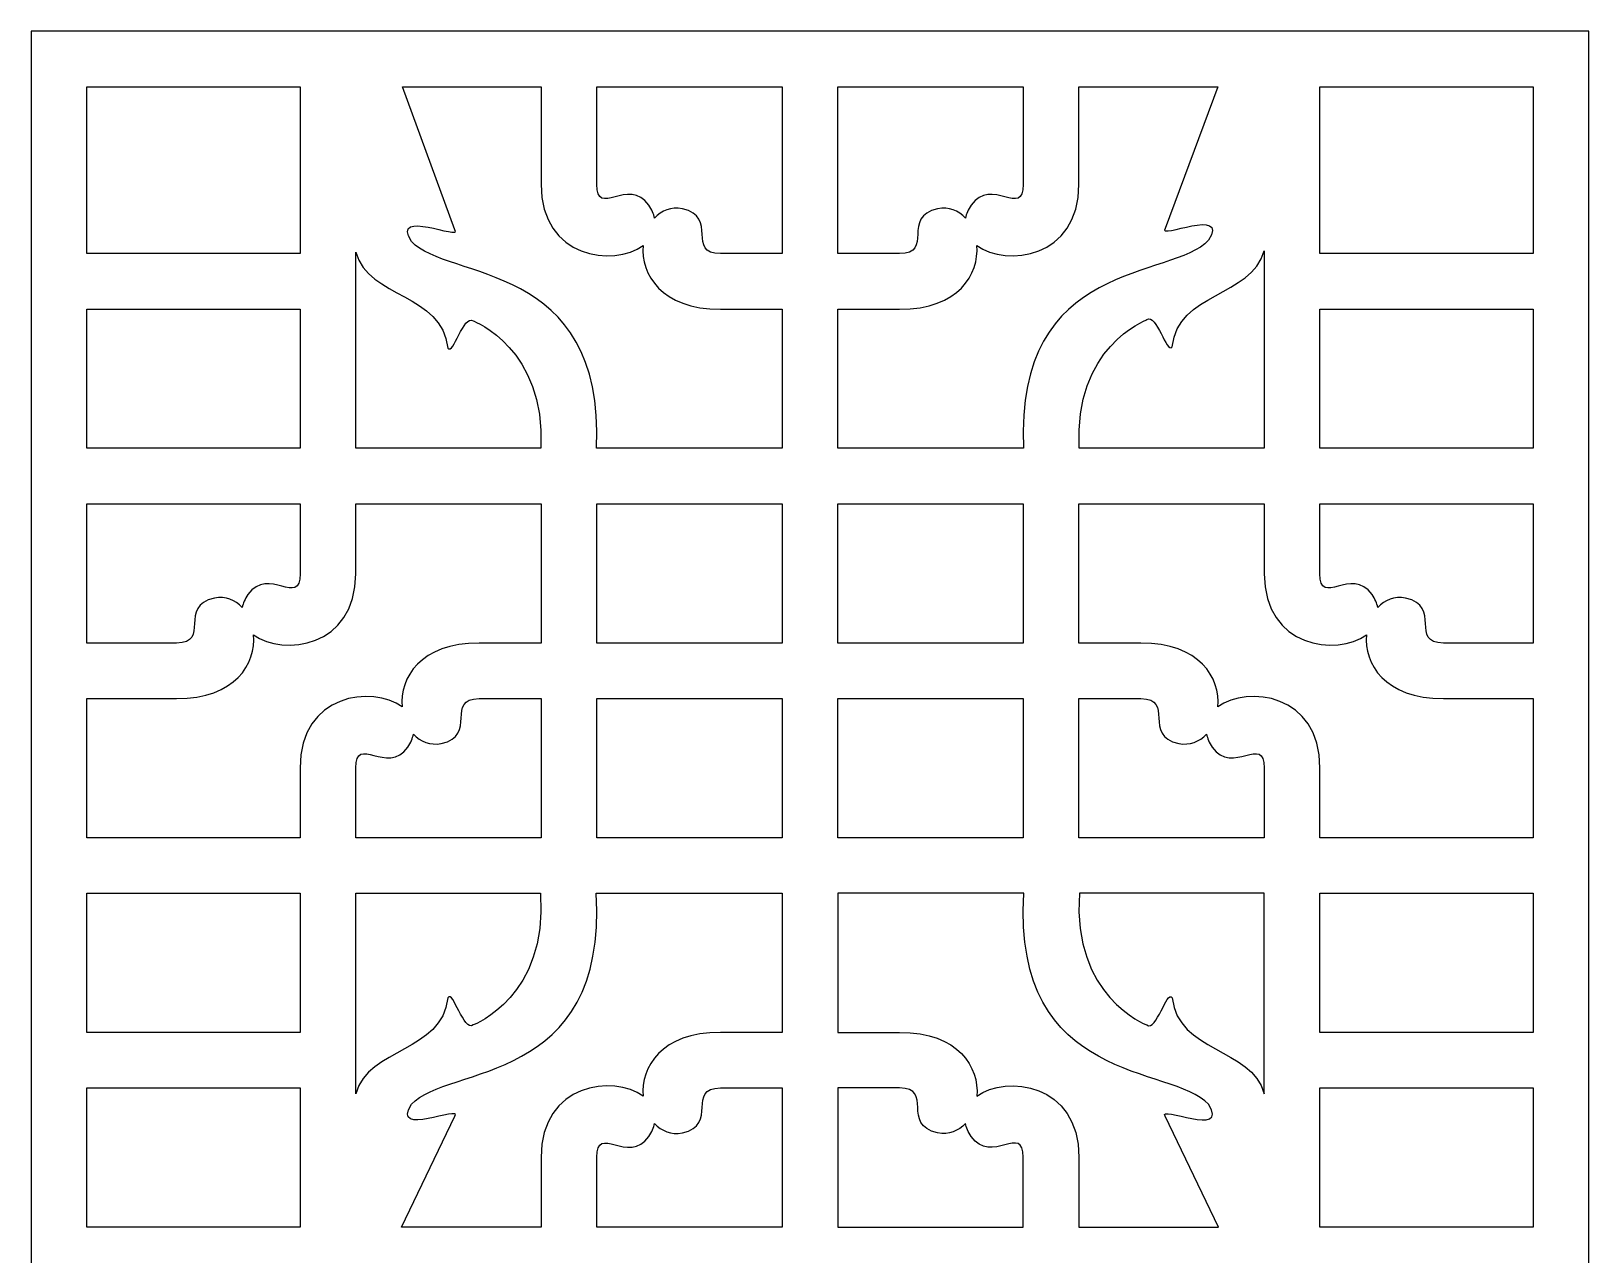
# Model space of a CAD drawing. Header units: centimetres. Extents: x -15.8 to -9, y -1.7 to 9.
# Drawn here: x -15.83 to -9.05, y 3.67 to 9 of the extents above; entities that cross this region are included whole.
import ezdxf

# ---------------------------------------------------------------- set-up
doc = ezdxf.new("R2010")
doc.units = ezdxf.units.CM
doc.header["$MEASUREMENT"] = 0
doc.layers.add('layer 1', color=7, linetype='Continuous')

msp = doc.modelspace()

# ---------------------------------------------------------------- linework, layer by layer
at = {"layer": 'layer 1', "color": 250}
for points, knots in [([(-15.82844, 9.00076), (-15.82844, 9.00076), (-9.04747, 9.00076), (-9.04747, 9.00076), (-9.04747, 9.00076), (-9.04747, 9.00076), (-9.04747, -1.65505), (-9.04747, -1.65505), (-9.04747, -1.65505), (-9.04747, -1.65505), (-15.82844, -1.65505), (-15.82844, -1.65505), (-15.82844, -1.65505), (-15.82844, -1.65505), (-15.82844, 9.00076), (-15.82844, 9.00076)], [0, 0, 0, 0, 0.2, 0.2, 0.2, 0.2, 0.4, 0.4, 0.4, 0.4, 0.6, 0.6, 0.6, 0.6, 1, 1, 1, 1]), ([(-15.58627, 8.03205), (-15.58627, 8.03205), (-14.65792, 8.03205), (-14.65792, 8.03205), (-14.65792, 8.03205), (-14.65792, 8.03205), (-14.65792, 8.75859), (-14.65792, 8.75859), (-14.65792, 8.75859), (-14.65792, 8.75859), (-15.58627, 8.75859), (-15.58627, 8.75859), (-15.58627, 8.75859), (-15.58627, 8.75859), (-15.58627, 8.03205), (-15.58627, 8.03205)], [0, 0, 0, 0, 0.2, 0.2, 0.2, 0.2, 0.4, 0.4, 0.4, 0.4, 0.6, 0.6, 0.6, 0.6, 1, 1, 1, 1]), ([(-14.21211, 8.75859), (-14.21211, 8.75859), (-13.98365, 8.13623), (-13.98365, 8.13623), (-13.98365, 8.13623), (-13.95003, 8.08629), (-14.26574, 8.23248), (-14.17242, 8.08476), (-14.17242, 8.08476), (-14.01763, 7.91338), (-13.33, 8.00526), (-13.36781, 7.18443), (-13.36781, 7.18443), (-13.36781, 7.18443), (-12.55907, 7.18443), (-12.55907, 7.18443), (-12.55907, 7.18443), (-12.55907, 7.18443), (-12.55907, 7.78987), (-12.55907, 7.78987), (-12.55907, 7.78987), (-12.55907, 7.78987), (-12.82816, 7.78987), (-12.82816, 7.78987), (-12.82816, 7.78987), (-13.08657, 7.79002), (-13.17522, 7.94263), (-13.16421, 8.06803), (-13.16421, 8.06803), (-13.2916, 7.97304), (-13.60831, 8.01039), (-13.60849, 8.3338), (-13.60849, 8.3338), (-13.60849, 8.3338), (-13.60849, 8.75859), (-13.60849, 8.75859), (-13.60849, 8.75859), (-13.60849, 8.75859), (-14.21211, 8.75859), (-14.21211, 8.75859)], [0, 0, 0, 0, 0.0909091, 0.0909091, 0.0909091, 0.0909091, 0.1818182, 0.1818182, 0.1818182, 0.1818182, 0.2727273, 0.2727273, 0.2727273, 0.2727273, 0.3636364, 0.3636364, 0.3636364, 0.3636364, 0.4545455, 0.4545455, 0.4545455, 0.4545455, 0.5454545, 0.5454545, 0.5454545, 0.5454545, 0.6363636, 0.6363636, 0.6363636, 0.6363636, 0.7272727, 0.7272727, 0.7272727, 0.7272727, 0.8181818, 0.8181818, 0.8181818, 0.8181818, 1, 1, 1, 1]), ([(-13.36632, 8.75859), (-13.36632, 8.61573), (-13.36632, 8.48149), (-13.36632, 8.3338), (-13.36632, 8.3338), (-13.36674, 8.18396), (-13.22891, 8.369), (-13.13926, 8.2432), (-13.13926, 8.2432), (-13.12643, 8.22352), (-13.11846, 8.20468), (-13.11468, 8.18689), (-13.11468, 8.18689), (-13.08462, 8.2192), (-13.04281, 8.23659), (-12.99364, 8.22743), (-12.99364, 8.22743), (-12.83328, 8.19249), (-12.97801, 8.03163), (-12.82816, 8.03205), (-12.82816, 8.03205), (-12.679, 8.03205), (-12.66277, 8.03205), (-12.55907, 8.03205), (-12.55907, 8.03205), (-12.55907, 8.03205), (-12.55907, 8.75859), (-12.55907, 8.75859), (-12.55907, 8.75859), (-12.55907, 8.75859), (-13.36632, 8.75859), (-13.36632, 8.75859)], [0, 0, 0, 0, 0.1111111, 0.1111111, 0.1111111, 0.1111111, 0.2222222, 0.2222222, 0.2222222, 0.2222222, 0.3333333, 0.3333333, 0.3333333, 0.3333333, 0.4444444, 0.4444444, 0.4444444, 0.4444444, 0.5555556, 0.5555556, 0.5555556, 0.5555556, 0.6666667, 0.6666667, 0.6666667, 0.6666667, 0.7777778, 0.7777778, 0.7777778, 0.7777778, 1, 1, 1, 1]), ([(-12.31689, 8.75859), (-12.31689, 8.75859), (-12.31689, 8.03205), (-12.31689, 8.03205), (-12.31689, 8.03205), (-12.21319, 8.03205), (-12.19695, 8.03205), (-12.04779, 8.03205), (-12.04779, 8.03205), (-11.89795, 8.03163), (-12.04267, 8.19249), (-11.88232, 8.22743), (-11.88232, 8.22743), (-11.83314, 8.23659), (-11.79133, 8.2192), (-11.76128, 8.18689), (-11.76128, 8.18689), (-11.75749, 8.20468), (-11.74952, 8.22352), (-11.73669, 8.2432), (-11.73669, 8.2432), (-11.64705, 8.369), (-11.50922, 8.18396), (-11.50964, 8.3338), (-11.50964, 8.3338), (-11.50964, 8.47378), (-11.50964, 8.61712), (-11.50964, 8.75859), (-11.50964, 8.75859), (-11.50964, 8.75859), (-12.31689, 8.75859), (-12.31689, 8.75859)], [0, 0, 0, 0, 0.1111111, 0.1111111, 0.1111111, 0.1111111, 0.2222222, 0.2222222, 0.2222222, 0.2222222, 0.3333333, 0.3333333, 0.3333333, 0.3333333, 0.4444444, 0.4444444, 0.4444444, 0.4444444, 0.5555556, 0.5555556, 0.5555556, 0.5555556, 0.6666667, 0.6666667, 0.6666667, 0.6666667, 0.7777778, 0.7777778, 0.7777778, 0.7777778, 1, 1, 1, 1]), ([(-11.26746, 8.75859), (-11.26746, 8.75859), (-11.26746, 8.3338), (-11.26746, 8.3338), (-11.26746, 8.3338), (-11.26765, 8.01039), (-11.58435, 7.97304), (-11.71174, 8.06803), (-11.71174, 8.06803), (-11.70073, 7.94263), (-11.78938, 7.79002), (-12.04779, 7.78987), (-12.04779, 7.78987), (-12.04779, 7.78987), (-12.31689, 7.78987), (-12.31689, 7.78987), (-12.31689, 7.78987), (-12.31689, 7.78987), (-12.31689, 7.18443), (-12.31689, 7.18443), (-12.31689, 7.18443), (-12.31689, 7.18443), (-11.50786, 7.18443), (-11.50786, 7.18443), (-11.50786, 7.18443), (-11.54898, 8.01115), (-10.85866, 7.91852), (-10.70353, 8.09028), (-10.70353, 8.09028), (-10.61021, 8.238), (-10.92592, 8.09181), (-10.8923, 8.14175), (-10.8923, 8.14175), (-10.8923, 8.14175), (-10.66196, 8.75859), (-10.66196, 8.75859), (-10.66196, 8.75859), (-10.66196, 8.75859), (-11.26746, 8.75859), (-11.26746, 8.75859)], [0, 0, 0, 0, 0.0909091, 0.0909091, 0.0909091, 0.0909091, 0.1818182, 0.1818182, 0.1818182, 0.1818182, 0.2727273, 0.2727273, 0.2727273, 0.2727273, 0.3636364, 0.3636364, 0.3636364, 0.3636364, 0.4545455, 0.4545455, 0.4545455, 0.4545455, 0.5454545, 0.5454545, 0.5454545, 0.5454545, 0.6363636, 0.6363636, 0.6363636, 0.6363636, 0.7272727, 0.7272727, 0.7272727, 0.7272727, 0.8181818, 0.8181818, 0.8181818, 0.8181818, 1, 1, 1, 1]), ([(-10.21803, 8.75859), (-10.21803, 8.75859), (-10.21803, 8.03205), (-10.21803, 8.03205), (-10.21803, 8.03205), (-10.21803, 8.03205), (-9.28965, 8.03205), (-9.28965, 8.03205), (-9.28965, 8.03205), (-9.28965, 8.03205), (-9.28965, 8.75859), (-9.28965, 8.75859), (-9.28965, 8.75859), (-9.28965, 8.75859), (-10.21803, 8.75859), (-10.21803, 8.75859)], [0, 0, 0, 0, 0.2, 0.2, 0.2, 0.2, 0.4, 0.4, 0.4, 0.4, 0.6, 0.6, 0.6, 0.6, 1, 1, 1, 1]), ([(-14.41574, 8.03866), (-14.41574, 8.03866), (-14.41574, 7.18443), (-14.41574, 7.18443), (-14.41574, 7.18443), (-14.41574, 7.18443), (-13.61003, 7.18443), (-13.61003, 7.18443), (-13.61003, 7.18443), (-13.58682, 7.61823), (-13.90079, 7.7374), (-13.90375, 7.7394), (-13.90375, 7.7394), (-13.94617, 7.76949), (-13.99144, 7.58644), (-14.01436, 7.62103), (-14.01436, 7.62103), (-14.041, 7.8594), (-14.35817, 7.83634), (-14.41574, 8.03866)], [0, 0, 0, 0, 0.1666667, 0.1666667, 0.1666667, 0.1666667, 0.3333333, 0.3333333, 0.3333333, 0.3333333, 0.5, 0.5, 0.5, 0.5, 0.6666667, 0.6666667, 0.6666667, 0.6666667, 1, 1, 1, 1]), ([(-11.26564, 7.18443), (-11.26564, 7.18443), (-10.46021, 7.18443), (-10.46021, 7.18443), (-10.46021, 7.18443), (-10.46021, 7.18443), (-10.46021, 8.04421), (-10.46021, 8.04421), (-10.46021, 8.04421), (-10.51776, 7.84186), (-10.83495, 7.86493), (-10.8616, 7.62655), (-10.8616, 7.62655), (-10.88451, 7.59196), (-10.92978, 7.77501), (-10.9722, 7.74492), (-10.9722, 7.74492), (-10.97518, 7.74292), (-11.29184, 7.62276), (-11.26564, 7.18443)], [0, 0, 0, 0, 0.1666667, 0.1666667, 0.1666667, 0.1666667, 0.3333333, 0.3333333, 0.3333333, 0.3333333, 0.5, 0.5, 0.5, 0.5, 0.6666667, 0.6666667, 0.6666667, 0.6666667, 1, 1, 1, 1]), ([(-15.58627, 7.18443), (-15.58627, 7.18443), (-14.65792, 7.18443), (-14.65792, 7.18443), (-14.65792, 7.18443), (-14.65792, 7.18443), (-14.65792, 7.78987), (-14.65792, 7.78987), (-14.65792, 7.78987), (-14.65792, 7.78987), (-15.58627, 7.78987), (-15.58627, 7.78987), (-15.58627, 7.78987), (-15.58627, 7.78987), (-15.58627, 7.18443), (-15.58627, 7.18443)], [0, 0, 0, 0, 0.2, 0.2, 0.2, 0.2, 0.4, 0.4, 0.4, 0.4, 0.6, 0.6, 0.6, 0.6, 1, 1, 1, 1]), ([(-9.28965, 7.78987), (-9.28965, 7.78987), (-10.21803, 7.78987), (-10.21803, 7.78987), (-10.21803, 7.78987), (-10.21803, 7.78987), (-10.21803, 7.18443), (-10.21803, 7.18443), (-10.21803, 7.18443), (-10.21803, 7.18443), (-9.28965, 7.18443), (-9.28965, 7.18443), (-9.28965, 7.18443), (-9.28965, 7.18443), (-9.28965, 7.78987), (-9.28965, 7.78987)], [0, 0, 0, 0, 0.2, 0.2, 0.2, 0.2, 0.4, 0.4, 0.4, 0.4, 0.6, 0.6, 0.6, 0.6, 1, 1, 1, 1]), ([(-15.58627, 5.48918), (-15.58627, 5.48918), (-14.65792, 5.48918), (-14.65792, 5.48918), (-14.65792, 5.48918), (-14.65792, 5.48918), (-14.65792, 5.79287), (-14.65792, 5.79287), (-14.65792, 5.79287), (-14.65774, 6.11629), (-14.34103, 6.15363), (-14.21364, 6.05864), (-14.21364, 6.05864), (-14.22465, 6.18405), (-14.136, 6.33666), (-13.87759, 6.3368), (-13.87759, 6.3368), (-13.87759, 6.3368), (-13.60849, 6.3368), (-13.60849, 6.3368), (-13.60849, 6.3368), (-13.60849, 6.3368), (-13.60849, 6.94225), (-13.60849, 6.94225), (-13.60849, 6.94225), (-13.60849, 6.94225), (-14.41574, 6.94225), (-14.41574, 6.94225), (-14.41574, 6.94225), (-14.41574, 6.94225), (-14.41574, 6.63856), (-14.41574, 6.63856), (-14.41574, 6.63856), (-14.41593, 6.31514), (-14.73263, 6.2778), (-14.86002, 6.37279), (-14.86002, 6.37279), (-14.84902, 6.24738), (-14.93766, 6.09477), (-15.19608, 6.09463), (-15.19608, 6.09463), (-15.19608, 6.09463), (-15.58627, 6.09463), (-15.58627, 6.09463), (-15.58627, 6.09463), (-15.58627, 6.09463), (-15.58627, 5.48918), (-15.58627, 5.48918)], [0, 0, 0, 0, 0.0769231, 0.0769231, 0.0769231, 0.0769231, 0.1538462, 0.1538462, 0.1538462, 0.1538462, 0.2307692, 0.2307692, 0.2307692, 0.2307692, 0.3076923, 0.3076923, 0.3076923, 0.3076923, 0.3846154, 0.3846154, 0.3846154, 0.3846154, 0.4615385, 0.4615385, 0.4615385, 0.4615385, 0.5384615, 0.5384615, 0.5384615, 0.5384615, 0.6153846, 0.6153846, 0.6153846, 0.6153846, 0.6923077, 0.6923077, 0.6923077, 0.6923077, 0.7692308, 0.7692308, 0.7692308, 0.7692308, 0.8461538, 0.8461538, 0.8461538, 0.8461538, 1, 1, 1, 1]), ([(-15.58627, 6.3368), (-15.45018, 6.3368), (-15.34762, 6.3368), (-15.19608, 6.3368), (-15.19608, 6.3368), (-15.04623, 6.33638), (-15.19096, 6.49725), (-15.0306, 6.53219), (-15.0306, 6.53219), (-14.98143, 6.54135), (-14.93962, 6.52396), (-14.90956, 6.49164), (-14.90956, 6.49164), (-14.90577, 6.50944), (-14.8978, 6.52828), (-14.88498, 6.54795), (-14.88498, 6.54795), (-14.79533, 6.67375), (-14.6575, 6.48872), (-14.65792, 6.63856), (-14.65792, 6.63856), (-14.65792, 6.79475), (-14.65792, 6.82049), (-14.65792, 6.94225), (-14.65792, 6.94225), (-14.65792, 6.94225), (-15.58627, 6.94225), (-15.58627, 6.94225), (-15.58627, 6.94225), (-15.58627, 6.94225), (-15.58627, 6.3368), (-15.58627, 6.3368)], [0, 0, 0, 0, 0.1111111, 0.1111111, 0.1111111, 0.1111111, 0.2222222, 0.2222222, 0.2222222, 0.2222222, 0.3333333, 0.3333333, 0.3333333, 0.3333333, 0.4444444, 0.4444444, 0.4444444, 0.4444444, 0.5555556, 0.5555556, 0.5555556, 0.5555556, 0.6666667, 0.6666667, 0.6666667, 0.6666667, 0.7777778, 0.7777778, 0.7777778, 0.7777778, 1, 1, 1, 1]), ([(-12.55907, 6.3368), (-12.55907, 6.3368), (-12.55907, 6.94225), (-12.55907, 6.94225), (-12.55907, 6.94225), (-12.55907, 6.94225), (-13.36632, 6.94225), (-13.36632, 6.94225), (-13.36632, 6.94225), (-13.36632, 6.94225), (-13.36632, 6.3368), (-13.36632, 6.3368), (-13.36632, 6.3368), (-13.36632, 6.3368), (-12.55907, 6.3368), (-12.55907, 6.3368)], [0, 0, 0, 0, 0.2, 0.2, 0.2, 0.2, 0.4, 0.4, 0.4, 0.4, 0.6, 0.6, 0.6, 0.6, 1, 1, 1, 1]), ([(-12.31689, 6.94225), (-12.31689, 6.94225), (-12.31689, 6.3368), (-12.31689, 6.3368), (-12.31689, 6.3368), (-12.31689, 6.3368), (-11.50964, 6.3368), (-11.50964, 6.3368), (-11.50964, 6.3368), (-11.50964, 6.3368), (-11.50964, 6.94225), (-11.50964, 6.94225), (-11.50964, 6.94225), (-11.50964, 6.94225), (-12.31689, 6.94225), (-12.31689, 6.94225)], [0, 0, 0, 0, 0.2, 0.2, 0.2, 0.2, 0.4, 0.4, 0.4, 0.4, 0.6, 0.6, 0.6, 0.6, 1, 1, 1, 1]), ([(-9.28965, 6.09463), (-9.28965, 6.09463), (-9.67988, 6.09463), (-9.67988, 6.09463), (-9.67988, 6.09463), (-9.93829, 6.09477), (-10.02693, 6.24738), (-10.01593, 6.37279), (-10.01593, 6.37279), (-10.14332, 6.2778), (-10.46002, 6.31514), (-10.46021, 6.63856), (-10.46021, 6.63856), (-10.46021, 6.63856), (-10.46021, 6.94225), (-10.46021, 6.94225), (-10.46021, 6.94225), (-10.46021, 6.94225), (-11.26746, 6.94225), (-11.26746, 6.94225), (-11.26746, 6.94225), (-11.26746, 6.94225), (-11.26746, 6.3368), (-11.26746, 6.3368), (-11.26746, 6.3368), (-11.26746, 6.3368), (-10.99836, 6.3368), (-10.99836, 6.3368), (-10.99836, 6.3368), (-10.73995, 6.33666), (-10.65131, 6.18405), (-10.66231, 6.05864), (-10.66231, 6.05864), (-10.53492, 6.15363), (-10.21822, 6.11629), (-10.21803, 5.79287), (-10.21803, 5.79287), (-10.21803, 5.79287), (-10.21803, 5.48918), (-10.21803, 5.48918), (-10.21803, 5.48918), (-10.21803, 5.48918), (-9.28965, 5.48918), (-9.28965, 5.48918), (-9.28965, 5.48918), (-9.28965, 5.48918), (-9.28965, 6.09463), (-9.28965, 6.09463)], [0, 0, 0, 0, 0.0769231, 0.0769231, 0.0769231, 0.0769231, 0.1538462, 0.1538462, 0.1538462, 0.1538462, 0.2307692, 0.2307692, 0.2307692, 0.2307692, 0.3076923, 0.3076923, 0.3076923, 0.3076923, 0.3846154, 0.3846154, 0.3846154, 0.3846154, 0.4615385, 0.4615385, 0.4615385, 0.4615385, 0.5384615, 0.5384615, 0.5384615, 0.5384615, 0.6153846, 0.6153846, 0.6153846, 0.6153846, 0.6923077, 0.6923077, 0.6923077, 0.6923077, 0.7692308, 0.7692308, 0.7692308, 0.7692308, 0.8461538, 0.8461538, 0.8461538, 0.8461538, 1, 1, 1, 1]), ([(-9.28965, 6.94225), (-9.28965, 6.94225), (-10.21803, 6.94225), (-10.21803, 6.94225), (-10.21803, 6.94225), (-10.21803, 6.82049), (-10.21803, 6.79475), (-10.21803, 6.63856), (-10.21803, 6.63856), (-10.21845, 6.48872), (-10.08062, 6.67375), (-9.99098, 6.54795), (-9.99098, 6.54795), (-9.97815, 6.52828), (-9.97018, 6.50944), (-9.96639, 6.49164), (-9.96639, 6.49164), (-9.93634, 6.52396), (-9.89453, 6.54135), (-9.84535, 6.53219), (-9.84535, 6.53219), (-9.685, 6.49725), (-9.82972, 6.33638), (-9.67988, 6.3368), (-9.67988, 6.3368), (-9.52832, 6.3368), (-9.42576, 6.3368), (-9.28965, 6.3368), (-9.28965, 6.3368), (-9.28965, 6.3368), (-9.28965, 6.94225), (-9.28965, 6.94225)], [0, 0, 0, 0, 0.1111111, 0.1111111, 0.1111111, 0.1111111, 0.2222222, 0.2222222, 0.2222222, 0.2222222, 0.3333333, 0.3333333, 0.3333333, 0.3333333, 0.4444444, 0.4444444, 0.4444444, 0.4444444, 0.5555556, 0.5555556, 0.5555556, 0.5555556, 0.6666667, 0.6666667, 0.6666667, 0.6666667, 0.7777778, 0.7777778, 0.7777778, 0.7777778, 1, 1, 1, 1]), ([(-14.41574, 5.48918), (-14.41574, 5.48918), (-13.60849, 5.48918), (-13.60849, 5.48918), (-13.60849, 5.48918), (-13.60849, 5.48918), (-13.60849, 6.09463), (-13.60849, 6.09463), (-13.60849, 6.09463), (-13.71221, 6.09463), (-13.72842, 6.09463), (-13.87759, 6.09463), (-13.87759, 6.09463), (-14.02743, 6.09505), (-13.88271, 5.93418), (-14.04306, 5.89925), (-14.04306, 5.89925), (-14.09224, 5.89009), (-14.13405, 5.90747), (-14.16411, 5.93979), (-14.16411, 5.93979), (-14.16789, 5.922), (-14.17586, 5.90315), (-14.18869, 5.88348), (-14.18869, 5.88348), (-14.27834, 5.75768), (-14.41617, 5.94272), (-14.41574, 5.79287), (-14.41574, 5.79287), (-14.41574, 5.63669), (-14.41574, 5.61094), (-14.41574, 5.48918)], [0, 0, 0, 0, 0.1111111, 0.1111111, 0.1111111, 0.1111111, 0.2222222, 0.2222222, 0.2222222, 0.2222222, 0.3333333, 0.3333333, 0.3333333, 0.3333333, 0.4444444, 0.4444444, 0.4444444, 0.4444444, 0.5555556, 0.5555556, 0.5555556, 0.5555556, 0.6666667, 0.6666667, 0.6666667, 0.6666667, 0.7777778, 0.7777778, 0.7777778, 0.7777778, 1, 1, 1, 1]), ([(-12.55907, 5.48918), (-12.55907, 5.48918), (-12.55907, 6.09463), (-12.55907, 6.09463), (-12.55907, 6.09463), (-12.55907, 6.09463), (-13.36632, 6.09463), (-13.36632, 6.09463), (-13.36632, 6.09463), (-13.36632, 6.09463), (-13.36632, 5.48918), (-13.36632, 5.48918), (-13.36632, 5.48918), (-13.36632, 5.48918), (-12.55907, 5.48918), (-12.55907, 5.48918)], [0, 0, 0, 0, 0.2, 0.2, 0.2, 0.2, 0.4, 0.4, 0.4, 0.4, 0.6, 0.6, 0.6, 0.6, 1, 1, 1, 1]), ([(-12.31689, 6.09463), (-12.31689, 6.09463), (-12.31689, 5.48918), (-12.31689, 5.48918), (-12.31689, 5.48918), (-12.31689, 5.48918), (-11.50964, 5.48918), (-11.50964, 5.48918), (-11.50964, 5.48918), (-11.50964, 5.48918), (-11.50964, 6.09463), (-11.50964, 6.09463), (-11.50964, 6.09463), (-11.50964, 6.09463), (-12.31689, 6.09463), (-12.31689, 6.09463)], [0, 0, 0, 0, 0.2, 0.2, 0.2, 0.2, 0.4, 0.4, 0.4, 0.4, 0.6, 0.6, 0.6, 0.6, 1, 1, 1, 1]), ([(-11.26746, 6.09463), (-11.26746, 6.09463), (-11.26746, 5.48918), (-11.26746, 5.48918), (-11.26746, 5.48918), (-11.26746, 5.48918), (-10.46021, 5.48918), (-10.46021, 5.48918), (-10.46021, 5.48918), (-10.46021, 5.61094), (-10.46021, 5.63669), (-10.46021, 5.79287), (-10.46021, 5.79287), (-10.45979, 5.94272), (-10.59762, 5.75768), (-10.68726, 5.88348), (-10.68726, 5.88348), (-10.70009, 5.90315), (-10.70806, 5.922), (-10.71185, 5.93979), (-10.71185, 5.93979), (-10.7419, 5.90747), (-10.78371, 5.89009), (-10.83289, 5.89925), (-10.83289, 5.89925), (-10.99324, 5.93418), (-10.84852, 6.09505), (-10.99836, 6.09463), (-10.99836, 6.09463), (-11.14752, 6.09463), (-11.16376, 6.09463), (-11.26746, 6.09463)], [0, 0, 0, 0, 0.1111111, 0.1111111, 0.1111111, 0.1111111, 0.2222222, 0.2222222, 0.2222222, 0.2222222, 0.3333333, 0.3333333, 0.3333333, 0.3333333, 0.4444444, 0.4444444, 0.4444444, 0.4444444, 0.5555556, 0.5555556, 0.5555556, 0.5555556, 0.6666667, 0.6666667, 0.6666667, 0.6666667, 0.7777778, 0.7777778, 0.7777778, 0.7777778, 1, 1, 1, 1]), ([(-15.58627, 4.64156), (-15.58627, 4.64156), (-14.65792, 4.64156), (-14.65792, 4.64156), (-14.65792, 4.64156), (-14.65792, 4.64156), (-14.65792, 5.24701), (-14.65792, 5.24701), (-14.65792, 5.24701), (-14.65792, 5.24701), (-15.58627, 5.24701), (-15.58627, 5.24701), (-15.58627, 5.24701), (-15.58627, 5.24701), (-15.58627, 4.64156), (-15.58627, 4.64156)], [0, 0, 0, 0, 0.2, 0.2, 0.2, 0.2, 0.4, 0.4, 0.4, 0.4, 0.6, 0.6, 0.6, 0.6, 1, 1, 1, 1]), ([(-14.41574, 4.37445), (-14.35819, 4.5768), (-14.041, 4.55373), (-14.01436, 4.79211), (-14.01436, 4.79211), (-13.99144, 4.8267), (-13.94617, 4.64365), (-13.90375, 4.67374), (-13.90375, 4.67374), (-13.90075, 4.67576), (-13.57802, 4.79825), (-13.6112, 5.24701), (-13.6112, 5.24701), (-13.6112, 5.24701), (-14.41574, 5.24701), (-14.41574, 5.24701), (-14.41574, 5.24701), (-14.41574, 5.24701), (-14.41574, 4.37445), (-14.41574, 4.37445)], [0, 0, 0, 0, 0.1666667, 0.1666667, 0.1666667, 0.1666667, 0.3333333, 0.3333333, 0.3333333, 0.3333333, 0.5, 0.5, 0.5, 0.5, 0.6666667, 0.6666667, 0.6666667, 0.6666667, 1, 1, 1, 1]), ([(-13.36878, 5.24701), (-13.31987, 4.40654), (-14.01649, 4.50102), (-14.17242, 4.32838), (-14.17242, 4.32838), (-14.26574, 4.18066), (-13.95003, 4.32685), (-13.98365, 4.27691), (-13.98365, 4.27691), (-13.98365, 4.27691), (-14.21627, 3.79394), (-14.21627, 3.79394), (-14.21627, 3.79394), (-14.21627, 3.79394), (-13.60849, 3.79394), (-13.60849, 3.79394), (-13.60849, 3.79394), (-13.60849, 3.79394), (-13.60849, 4.09763), (-13.60849, 4.09763), (-13.60849, 4.09763), (-13.60831, 4.42105), (-13.2916, 4.45839), (-13.16421, 4.3634), (-13.16421, 4.3634), (-13.17522, 4.48881), (-13.08657, 4.64141), (-12.82816, 4.64156), (-12.82816, 4.64156), (-12.82816, 4.64156), (-12.55907, 4.64156), (-12.55907, 4.64156), (-12.55907, 4.64156), (-12.55907, 4.64156), (-12.55907, 5.24701), (-12.55907, 5.24701), (-12.55907, 5.24701), (-12.55907, 5.24701), (-13.36878, 5.24701), (-13.36878, 5.24701)], [0, 0, 0, 0, 0.0909091, 0.0909091, 0.0909091, 0.0909091, 0.1818182, 0.1818182, 0.1818182, 0.1818182, 0.2727273, 0.2727273, 0.2727273, 0.2727273, 0.3636364, 0.3636364, 0.3636364, 0.3636364, 0.4545455, 0.4545455, 0.4545455, 0.4545455, 0.5454545, 0.5454545, 0.5454545, 0.5454545, 0.6363636, 0.6363636, 0.6363636, 0.6363636, 0.7272727, 0.7272727, 0.7272727, 0.7272727, 0.8181818, 0.8181818, 0.8181818, 0.8181818, 1, 1, 1, 1]), ([(-11.50718, 5.24701), (-11.55608, 4.40654), (-10.85946, 4.50102), (-10.70353, 4.32838), (-10.70353, 4.32838), (-10.61021, 4.18066), (-10.92592, 4.32685), (-10.8923, 4.27691), (-10.8923, 4.27691), (-10.8923, 4.27691), (-10.65968, 3.79394), (-10.65968, 3.79394), (-10.65968, 3.79394), (-10.65968, 3.79394), (-11.26746, 3.79394), (-11.26746, 3.79394), (-11.26746, 3.79394), (-11.26746, 3.79394), (-11.26746, 4.09763), (-11.26746, 4.09763), (-11.26746, 4.09763), (-11.26765, 4.42105), (-11.58435, 4.45839), (-11.71174, 4.3634), (-11.71174, 4.3634), (-11.70073, 4.48881), (-11.78938, 4.64141), (-12.04779, 4.64156), (-12.04779, 4.64156), (-12.04779, 4.64156), (-12.31689, 4.64156), (-12.31689, 4.64156), (-12.31689, 4.64156), (-12.31689, 4.64156), (-12.31689, 5.24701), (-12.31689, 5.24701), (-12.31689, 5.24701), (-12.31689, 5.24701), (-11.50718, 5.24701), (-11.50718, 5.24701)], [0, 0, 0, 0, 0.0909091, 0.0909091, 0.0909091, 0.0909091, 0.1818182, 0.1818182, 0.1818182, 0.1818182, 0.2727273, 0.2727273, 0.2727273, 0.2727273, 0.3636364, 0.3636364, 0.3636364, 0.3636364, 0.4545455, 0.4545455, 0.4545455, 0.4545455, 0.5454545, 0.5454545, 0.5454545, 0.5454545, 0.6363636, 0.6363636, 0.6363636, 0.6363636, 0.7272727, 0.7272727, 0.7272727, 0.7272727, 0.8181818, 0.8181818, 0.8181818, 0.8181818, 1, 1, 1, 1]), ([(-10.46021, 4.37445), (-10.51776, 4.5768), (-10.83495, 4.55373), (-10.8616, 4.79211), (-10.8616, 4.79211), (-10.88451, 4.8267), (-10.92978, 4.64365), (-10.9722, 4.67374), (-10.9722, 4.67374), (-10.9752, 4.67576), (-11.29794, 4.79825), (-11.26476, 5.24701), (-11.26476, 5.24701), (-11.26476, 5.24701), (-10.46021, 5.24701), (-10.46021, 5.24701), (-10.46021, 5.24701), (-10.46021, 5.24701), (-10.46021, 4.37445), (-10.46021, 4.37445)], [0, 0, 0, 0, 0.1666667, 0.1666667, 0.1666667, 0.1666667, 0.3333333, 0.3333333, 0.3333333, 0.3333333, 0.5, 0.5, 0.5, 0.5, 0.6666667, 0.6666667, 0.6666667, 0.6666667, 1, 1, 1, 1]), ([(-9.28965, 5.24701), (-9.28965, 5.24701), (-10.21803, 5.24701), (-10.21803, 5.24701), (-10.21803, 5.24701), (-10.21803, 5.24701), (-10.21803, 4.64156), (-10.21803, 4.64156), (-10.21803, 4.64156), (-10.21803, 4.64156), (-9.28965, 4.64156), (-9.28965, 4.64156), (-9.28965, 4.64156), (-9.28965, 4.64156), (-9.28965, 5.24701), (-9.28965, 5.24701)], [0, 0, 0, 0, 0.2, 0.2, 0.2, 0.2, 0.4, 0.4, 0.4, 0.4, 0.6, 0.6, 0.6, 0.6, 1, 1, 1, 1]), ([(-15.58627, 3.79394), (-15.58627, 3.79394), (-14.65792, 3.79394), (-14.65792, 3.79394), (-14.65792, 3.79394), (-14.65792, 3.79394), (-14.65792, 4.39938), (-14.65792, 4.39938), (-14.65792, 4.39938), (-14.65792, 4.39938), (-15.58627, 4.39938), (-15.58627, 4.39938), (-15.58627, 4.39938), (-15.58627, 4.39938), (-15.58627, 3.79394), (-15.58627, 3.79394)], [0, 0, 0, 0, 0.2, 0.2, 0.2, 0.2, 0.4, 0.4, 0.4, 0.4, 0.6, 0.6, 0.6, 0.6, 1, 1, 1, 1]), ([(-12.55907, 4.39938), (-12.66277, 4.39938), (-12.679, 4.39938), (-12.82816, 4.39938), (-12.82816, 4.39938), (-12.97801, 4.3998), (-12.83328, 4.23894), (-12.99364, 4.204), (-12.99364, 4.204), (-13.04281, 4.19484), (-13.08462, 4.21223), (-13.11468, 4.24454), (-13.11468, 4.24454), (-13.11846, 4.22675), (-13.12643, 4.20791), (-13.13926, 4.18824), (-13.13926, 4.18824), (-13.22891, 4.06244), (-13.36674, 4.24747), (-13.36632, 4.09763), (-13.36632, 4.09763), (-13.36632, 3.94144), (-13.36632, 3.9157), (-13.36632, 3.79394), (-13.36632, 3.79394), (-13.36632, 3.79394), (-12.55907, 3.79394), (-12.55907, 3.79394), (-12.55907, 3.79394), (-12.55907, 3.79394), (-12.55907, 4.39938), (-12.55907, 4.39938)], [0, 0, 0, 0, 0.1111111, 0.1111111, 0.1111111, 0.1111111, 0.2222222, 0.2222222, 0.2222222, 0.2222222, 0.3333333, 0.3333333, 0.3333333, 0.3333333, 0.4444444, 0.4444444, 0.4444444, 0.4444444, 0.5555556, 0.5555556, 0.5555556, 0.5555556, 0.6666667, 0.6666667, 0.6666667, 0.6666667, 0.7777778, 0.7777778, 0.7777778, 0.7777778, 1, 1, 1, 1]), ([(-12.31689, 4.39938), (-12.21319, 4.39938), (-12.19695, 4.39938), (-12.04779, 4.39938), (-12.04779, 4.39938), (-11.89795, 4.3998), (-12.04267, 4.23894), (-11.88232, 4.204), (-11.88232, 4.204), (-11.83314, 4.19484), (-11.79133, 4.21223), (-11.76128, 4.24454), (-11.76128, 4.24454), (-11.75749, 4.22675), (-11.74952, 4.20791), (-11.73669, 4.18824), (-11.73669, 4.18824), (-11.64705, 4.06244), (-11.50922, 4.24747), (-11.50964, 4.09763), (-11.50964, 4.09763), (-11.50964, 3.94144), (-11.50964, 3.9157), (-11.50964, 3.79394), (-11.50964, 3.79394), (-11.50964, 3.79394), (-12.31689, 3.79394), (-12.31689, 3.79394), (-12.31689, 3.79394), (-12.31689, 3.79394), (-12.31689, 4.39938), (-12.31689, 4.39938)], [0, 0, 0, 0, 0.1111111, 0.1111111, 0.1111111, 0.1111111, 0.2222222, 0.2222222, 0.2222222, 0.2222222, 0.3333333, 0.3333333, 0.3333333, 0.3333333, 0.4444444, 0.4444444, 0.4444444, 0.4444444, 0.5555556, 0.5555556, 0.5555556, 0.5555556, 0.6666667, 0.6666667, 0.6666667, 0.6666667, 0.7777778, 0.7777778, 0.7777778, 0.7777778, 1, 1, 1, 1]), ([(-9.28965, 4.39938), (-9.28965, 4.39938), (-10.21803, 4.39938), (-10.21803, 4.39938), (-10.21803, 4.39938), (-10.21803, 4.39938), (-10.21803, 3.79394), (-10.21803, 3.79394), (-10.21803, 3.79394), (-10.21803, 3.79394), (-9.28965, 3.79394), (-9.28965, 3.79394), (-9.28965, 3.79394), (-9.28965, 3.79394), (-9.28965, 4.39938), (-9.28965, 4.39938)], [0, 0, 0, 0, 0.2, 0.2, 0.2, 0.2, 0.4, 0.4, 0.4, 0.4, 0.6, 0.6, 0.6, 0.6, 1, 1, 1, 1])]:
    msp.add_open_spline(points, degree=3, knots=knots, dxfattribs=at)

doc.saveas('drawing.dxf')
